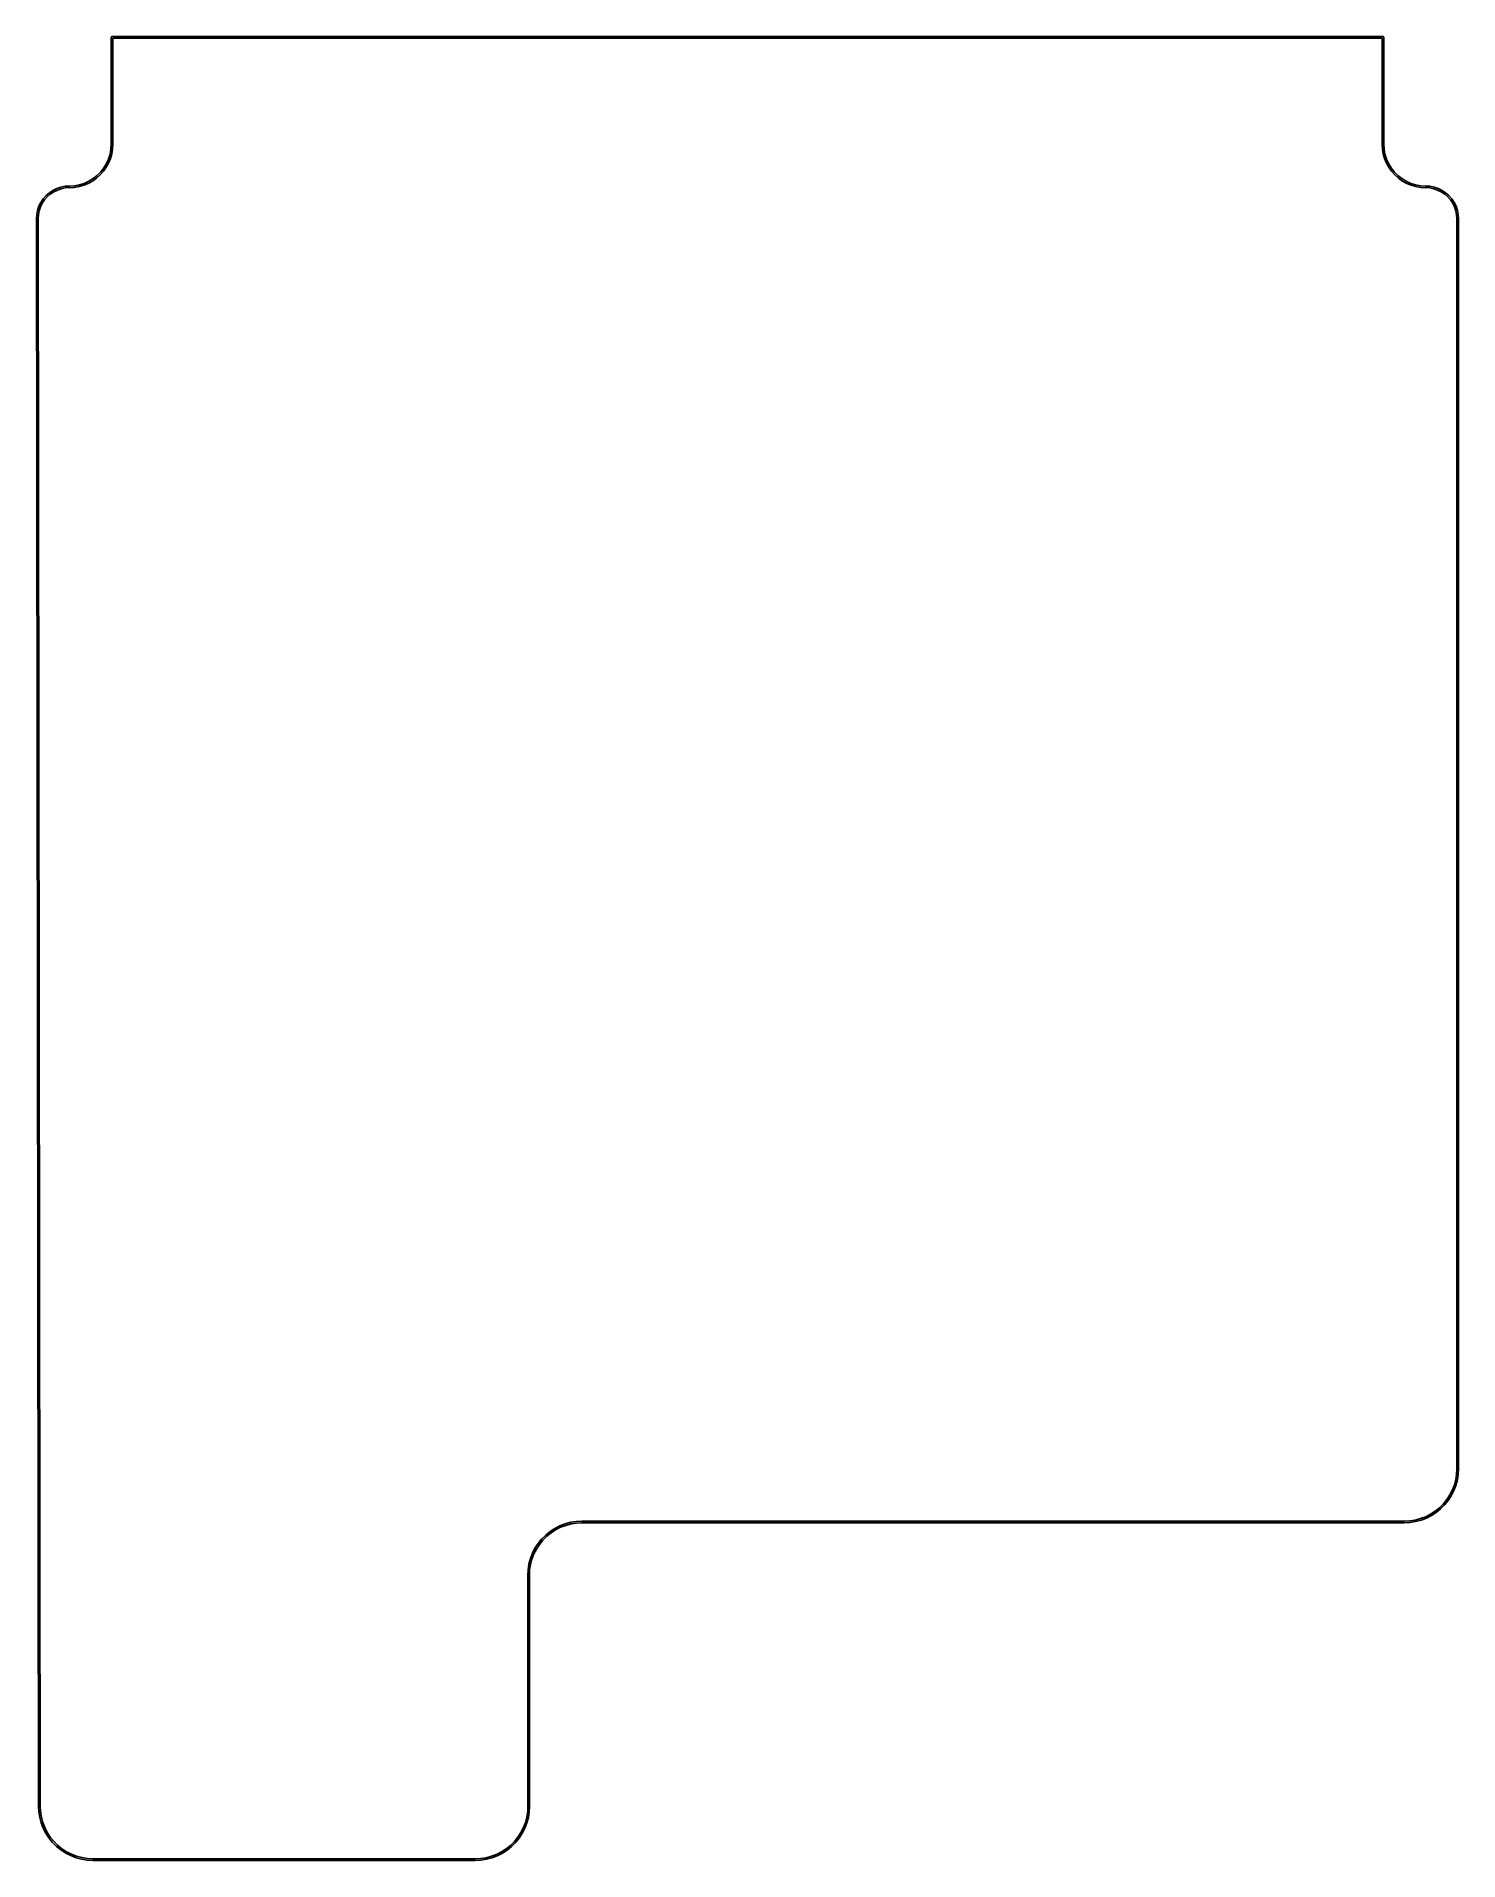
# Model space of a CAD drawing. Extents: x 108 to 192, y -154 to -46.
import ezdxf

# ---------------------------------------------------------------- set-up
doc = ezdxf.new("R2010")
doc.units = 0
doc.layers.add('BLACK', color=7, linetype='CONTINUOUS')

msp = doc.modelspace()

# ---------------------------------------------------------------- linework, layer by layer
at = {"layer": 'BLACK', "linetype": 'CONTINUOUS'}
for p, q in [((112.345, -45.72), (112.36, -45.6846)), ((112.345, -52.07), (112.345, -45.72)), ((112.36, -45.6846), (112.395, -45.67)), ((112.395, -45.67), (187.96, -45.67)), ((187.91, -45.77), (112.445, -45.77)), ((112.445, -45.77), (112.445, -52.07)), ((187.91, -52.07), (187.91, -45.77)), ((187.96, -45.67), (187.995, -45.6846)), ((187.995, -45.6846), (188.01, -45.72)), ((188.01, -45.72), (188.01, -52.07)), ((112.064, -53.2293), (112.187, -52.9546)), ((112.187, -52.9546), (112.277, -52.667)), ((112.3, -52.9254), (112.189, -53.1938)), ((112.277, -52.667), (112.331, -52.3707)), ((112.38, -52.6463), (112.3, -52.9254)), ((112.331, -52.3707), (112.349, -52.0796)), ((112.349, -52.0796), (112.345, -52.07)), ((112.429, -52.36), (112.38, -52.6463)), ((112.445, -52.07), (112.429, -52.36)), ((187.926, -52.36), (187.91, -52.07)), ((187.975, -52.6463), (187.926, -52.36)), ((188.055, -52.9254), (187.975, -52.6463)), ((188.01, -52.07), (188.006, -52.0796)), ((188.006, -52.0796), (188.024, -52.3707)), ((188.024, -52.3707), (188.078, -52.667)), ((188.166, -53.1938), (188.055, -52.9254)), ((188.078, -52.667), (188.168, -52.9546)), ((188.168, -52.9546), (188.291, -53.2293)), ((111.014, -54.2788), (111.272, -54.123)), ((111.47, -54.0949), (111.233, -54.263)), ((111.272, -54.123), (111.509, -53.9372)), ((111.686, -53.9014), (111.47, -54.0949)), ((111.509, -53.9372), (111.722, -53.7242)), ((111.88, -53.6848), (111.686, -53.9014)), ((111.722, -53.7242), (111.908, -53.4871)), ((112.048, -53.448), (111.88, -53.6848)), ((111.908, -53.4871), (112.064, -53.2293)), ((112.189, -53.1938), (112.048, -53.448)), ((188.307, -53.448), (188.166, -53.1938)), ((188.291, -53.2293), (188.447, -53.4871)), ((188.475, -53.6848), (188.307, -53.448)), ((188.447, -53.4871), (188.633, -53.7242)), ((188.669, -53.9014), (188.475, -53.6848)), ((188.633, -53.7242), (188.846, -53.9372)), ((188.885, -54.0949), (188.669, -53.9014)), ((188.846, -53.9372), (189.083, -54.123)), ((189.122, -54.263), (188.885, -54.0949)), ((189.083, -54.123), (189.341, -54.2788)), ((108.304, -55.3249), (108.473, -55.1326)), ((108.541, -55.2005), (108.38, -55.3833)), ((108.473, -55.1326), (108.665, -54.964)), ((108.723, -55.0402), (108.541, -55.2005)), ((108.665, -54.964), (108.877, -54.8219)), ((108.926, -54.9051), (108.723, -55.0402)), ((108.877, -54.8219), (109.107, -54.7088)), ((109.144, -54.7975), (108.926, -54.9051)), ((109.107, -54.7088), (109.349, -54.6266)), ((109.374, -54.7194), (109.144, -54.7975)), ((109.349, -54.6266), (109.6, -54.5767)), ((109.612, -54.6719), (109.374, -54.7194)), ((109.6, -54.5767), (109.855, -54.56)), ((109.847, -54.6566), (109.612, -54.6719)), ((109.855, -54.66), (109.847, -54.6566)), ((109.855, -54.56), (109.865, -54.564)), ((110.145, -54.6437), (109.855, -54.66)), ((109.865, -54.564), (110.156, -54.5464)), ((110.431, -54.5951), (110.145, -54.6437)), ((110.156, -54.5464), (110.452, -54.4921)), ((110.71, -54.5147), (110.431, -54.5951)), ((110.452, -54.4921), (110.74, -54.4024)), ((110.979, -54.4035), (110.71, -54.5147)), ((110.74, -54.4024), (111.014, -54.2788)), ((111.233, -54.263), (110.979, -54.4035)), ((189.376, -54.4035), (189.122, -54.263)), ((189.341, -54.2788), (189.615, -54.4024)), ((189.645, -54.5147), (189.376, -54.4035)), ((189.615, -54.4024), (189.903, -54.4921)), ((189.924, -54.5951), (189.645, -54.5147)), ((189.903, -54.4921), (190.199, -54.5464)), ((190.21, -54.6437), (189.924, -54.5951)), ((190.199, -54.5464), (190.49, -54.564)), ((190.5, -54.66), (190.21, -54.6437)), ((190.49, -54.564), (190.5, -54.56)), ((190.5, -54.56), (190.755, -54.5767)), ((190.508, -54.6566), (190.5, -54.66)), ((190.743, -54.6719), (190.508, -54.6566)), ((190.981, -54.7194), (190.743, -54.6719)), ((190.755, -54.5767), (191.006, -54.6266)), ((191.211, -54.7975), (190.981, -54.7194)), ((191.006, -54.6266), (191.248, -54.7088)), ((191.429, -54.9051), (191.211, -54.7975)), ((191.248, -54.7088), (191.477, -54.8219)), ((191.632, -55.0402), (191.429, -54.9051)), ((191.477, -54.8219), (191.69, -54.964)), ((191.814, -55.2005), (191.632, -55.0402)), ((191.69, -54.964), (191.882, -55.1326)), ((191.975, -55.3833), (191.814, -55.2005)), ((191.882, -55.1326), (192.051, -55.3249)), ((107.9, -56.515), (107.917, -56.2598)), ((107.917, -56.2598), (107.967, -56.009)), ((107.967, -56.009), (108.049, -55.7669)), ((108.012, -56.2724), (107.997, -56.5067)), ((108.059, -56.0339), (108.012, -56.2724)), ((108.049, -55.7669), (108.162, -55.5375)), ((108.138, -55.8036), (108.059, -56.0339)), ((108.245, -55.5855), (108.138, -55.8036)), ((108.162, -55.5375), (108.304, -55.3249)), ((108.38, -55.3833), (108.245, -55.5855)), ((192.11, -55.5855), (191.975, -55.3833)), ((192.051, -55.3249), (192.193, -55.5375)), ((192.217, -55.8036), (192.11, -55.5855)), ((192.193, -55.5375), (192.306, -55.7669)), ((192.296, -56.0339), (192.217, -55.8036)), ((192.343, -56.2724), (192.296, -56.0339)), ((192.306, -55.7669), (192.388, -56.009)), ((192.358, -56.5067), (192.343, -56.2724)), ((192.388, -56.009), (192.438, -56.2598)), ((192.438, -56.2598), (192.455, -56.515)), ((107.9, -56.5151), (107.9, -56.515)), ((107.9, -56.515), (107.9, -56.515)), ((108.027, -150.876), (107.9, -56.5151)), ((107.997, -56.5067), (108, -56.5149)), ((108, -56.5149), (108.127, -150.876)), ((192.355, -56.515), (192.358, -56.5067)), ((192.355, -130.81), (192.355, -56.515)), ((192.455, -56.515), (192.455, -130.81)), ((192.291, -131.461), (192.342, -131.137)), ((192.342, -131.137), (192.359, -130.819)), ((192.359, -130.819), (192.355, -130.81)), ((192.437, -131.147), (192.385, -131.481)), ((192.455, -130.81), (192.437, -131.147)), ((191.94, -132.375), (192.089, -132.083)), ((192.176, -132.122), (192.023, -132.422)), ((192.089, -132.083), (192.206, -131.777)), ((192.297, -131.807), (192.176, -132.122)), ((192.206, -131.777), (192.291, -131.461)), ((192.385, -131.481), (192.297, -131.807)), ((190.795, -133.52), (191.069, -133.342)), ((191.069, -133.342), (191.324, -133.136)), ((191.388, -133.207), (191.126, -133.419)), ((191.324, -133.136), (191.556, -132.904)), ((191.627, -132.968), (191.388, -133.207)), ((191.556, -132.904), (191.762, -132.649)), ((191.839, -132.706), (191.627, -132.968)), ((191.762, -132.649), (191.94, -132.375)), ((192.023, -132.422), (191.839, -132.706)), ((138.439, -134.551), (138.722, -134.367)), ((138.77, -134.45), (138.496, -134.628)), ((138.722, -134.367), (139.023, -134.214)), ((139.062, -134.301), (138.77, -134.45)), ((139.023, -134.214), (139.338, -134.093)), ((139.368, -134.184), (139.062, -134.301)), ((139.338, -134.093), (139.664, -134.005)), ((139.684, -134.099), (139.368, -134.184)), ((139.664, -134.005), (139.998, -133.953)), ((140.008, -134.048), (139.684, -134.099)), ((139.998, -133.953), (140.335, -133.935)), ((140.326, -134.031), (140.008, -134.048)), ((140.335, -134.035), (140.326, -134.031)), ((140.335, -133.935), (189.23, -133.935)), ((189.23, -134.035), (140.335, -134.035)), ((189.23, -133.935), (189.239, -133.939)), ((189.567, -134.017), (189.23, -134.035)), ((189.239, -133.939), (189.557, -133.922)), ((189.557, -133.922), (189.881, -133.871)), ((189.901, -133.965), (189.567, -134.017)), ((189.881, -133.871), (190.197, -133.786)), ((190.227, -133.877), (189.901, -133.965)), ((190.197, -133.786), (190.503, -133.669)), ((190.542, -133.756), (190.227, -133.877)), ((190.503, -133.669), (190.795, -133.52)), ((190.843, -133.603), (190.542, -133.756)), ((191.126, -133.419), (190.843, -133.603)), ((137.389, -135.848), (137.542, -135.547)), ((137.542, -135.547), (137.726, -135.264)), ((137.803, -135.321), (137.625, -135.595)), ((137.726, -135.264), (137.938, -135.002)), ((138.009, -135.066), (137.803, -135.321)), ((137.938, -135.002), (138.177, -134.763)), ((138.241, -134.834), (138.009, -135.066)), ((138.177, -134.763), (138.439, -134.551)), ((138.496, -134.628), (138.241, -134.834)), ((137.128, -136.823), (137.18, -136.489)), ((137.18, -136.489), (137.268, -136.163)), ((137.274, -136.509), (137.223, -136.833)), ((137.268, -136.163), (137.389, -135.848)), ((137.359, -136.193), (137.274, -136.509)), ((137.476, -135.887), (137.359, -136.193)), ((137.625, -135.595), (137.476, -135.887)), ((137.11, -137.16), (137.128, -136.823)), ((137.12, -150.876), (137.11, -137.16)), ((137.11, -137.16), (137.11, -137.16)), ((137.11, -137.16), (137.11, -137.16)), ((137.223, -136.833), (137.206, -137.151)), ((137.206, -137.151), (137.21, -137.16)), ((137.21, -137.16), (137.22, -150.876)), ((108.045, -151.213), (108.027, -150.876)), ((108.027, -150.876), (108.027, -150.876)), ((108.097, -151.547), (108.045, -151.213)), ((108.185, -151.873), (108.097, -151.547)), ((108.127, -150.876), (108.123, -150.885)), ((108.123, -150.885), (108.14, -151.203)), ((108.127, -150.876), (108.127, -150.876)), ((108.127, -150.876), (108.127, -150.876)), ((108.14, -151.203), (108.191, -151.527)), ((108.191, -151.527), (108.276, -151.843)), ((136.971, -151.846), (137.056, -151.529)), ((137.056, -151.529), (137.107, -151.204)), ((137.149, -151.549), (137.062, -151.876)), ((137.107, -151.204), (137.124, -150.885)), ((137.124, -150.885), (137.12, -150.876)), ((137.202, -151.214), (137.149, -151.549)), ((137.22, -150.876), (137.202, -151.214)), ((137.22, -150.876), (137.22, -150.876)), ((137.22, -150.876), (137.22, -150.876)), ((108.306, -152.188), (108.185, -151.873)), ((108.276, -151.843), (108.393, -152.149)), ((108.459, -152.488), (108.306, -152.188)), ((108.393, -152.149), (108.542, -152.441)), ((108.643, -152.772), (108.459, -152.488)), ((108.542, -152.441), (108.72, -152.715)), ((108.855, -153.034), (108.643, -152.772)), ((108.72, -152.715), (108.926, -152.97)), ((136.318, -152.977), (136.525, -152.721)), ((136.602, -152.778), (136.389, -153.041)), ((136.525, -152.721), (136.704, -152.446)), ((136.787, -152.494), (136.602, -152.778)), ((136.704, -152.446), (136.853, -152.153)), ((136.94, -152.192), (136.787, -152.494)), ((136.853, -152.153), (136.971, -151.846)), ((137.062, -151.876), (136.94, -152.192)), ((109.094, -153.273), (108.855, -153.034)), ((108.926, -152.97), (109.158, -153.202)), ((109.356, -153.485), (109.094, -153.273)), ((109.158, -153.202), (109.413, -153.408)), ((109.639, -153.669), (109.356, -153.485)), ((109.413, -153.408), (109.687, -153.586)), ((109.94, -153.822), (109.639, -153.669)), ((109.687, -153.586), (109.979, -153.735)), ((110.255, -153.943), (109.94, -153.822)), ((109.979, -153.735), (110.285, -153.852)), ((110.581, -154.031), (110.255, -153.943)), ((110.285, -153.852), (110.601, -153.937)), ((110.601, -153.937), (110.925, -153.988)), ((134.313, -153.998), (134.638, -153.947)), ((134.638, -153.947), (134.955, -153.862)), ((134.985, -153.953), (134.658, -154.04)), ((134.955, -153.862), (135.262, -153.744)), ((135.301, -153.831), (134.985, -153.953)), ((135.262, -153.744), (135.555, -153.595)), ((135.603, -153.678), (135.301, -153.831)), ((135.555, -153.595), (135.83, -153.416)), ((135.887, -153.493), (135.603, -153.678)), ((135.83, -153.416), (136.086, -153.209)), ((136.15, -153.28), (135.887, -153.493)), ((136.086, -153.209), (136.318, -152.977)), ((136.389, -153.041), (136.15, -153.28)), ((110.915, -154.083), (110.581, -154.031)), ((111.252, -154.101), (110.915, -154.083)), ((110.925, -153.988), (111.243, -154.005)), ((111.243, -154.005), (111.252, -154.001)), ((111.252, -154.001), (111.252, -154.001)), ((111.252, -154.001), (111.252, -154.001)), ((111.252, -154.001), (133.985, -154.011)), ((133.985, -154.111), (111.252, -154.101)), ((111.252, -154.101), (111.252, -154.101)), ((133.985, -154.011), (133.994, -154.015)), ((134.323, -154.093), (133.985, -154.111)), ((133.985, -154.111), (133.985, -154.111)), ((133.985, -154.111), (133.985, -154.111)), ((133.994, -154.015), (134.313, -153.998)), ((134.658, -154.04), (134.323, -154.093))]:
    msp.add_line(p, q, dxfattribs=at)

doc.saveas('drawing.dxf')
